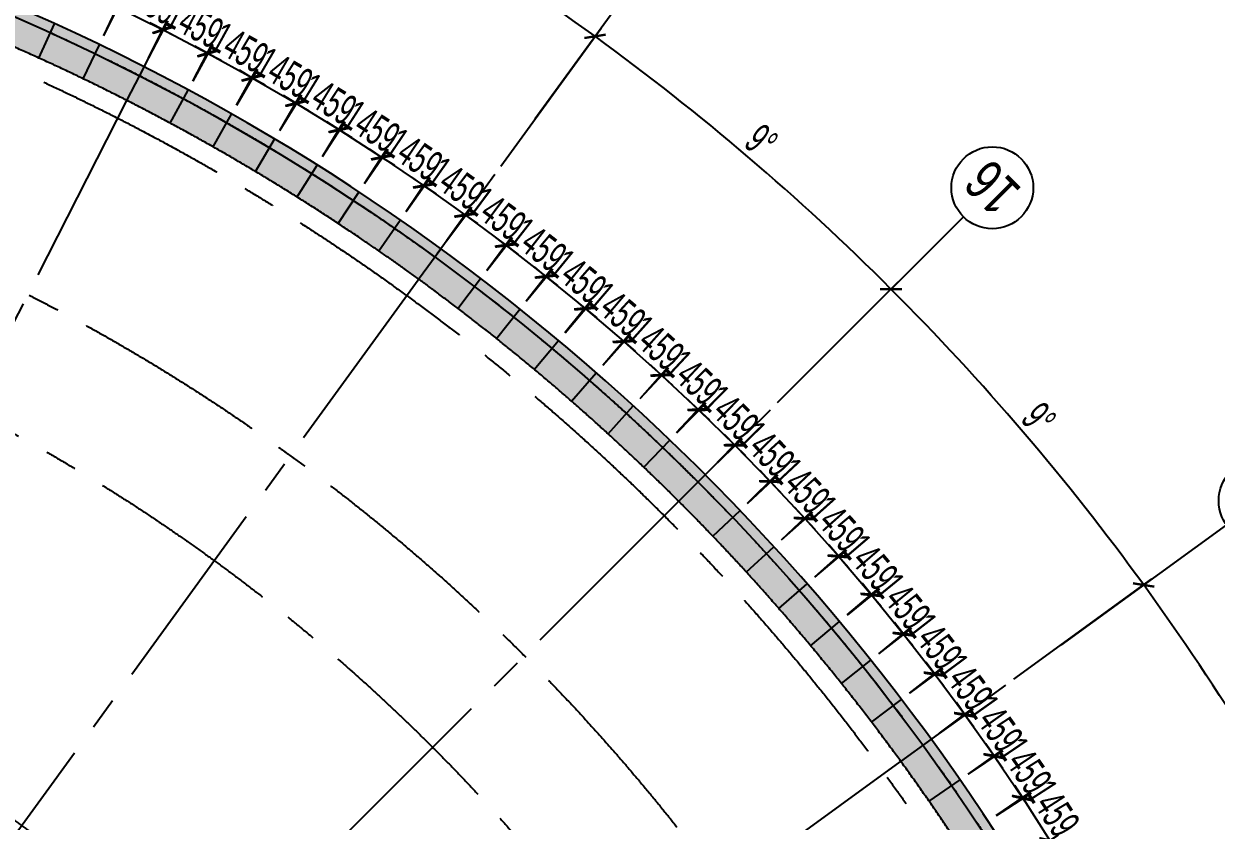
# Model space of a CAD drawing. Extents: x 104132 to 3338343, y -1228862 to 1409848.
# Drawn here: x 1528974 to 1563927, y 132536 to 155909 of the extents above; entities that cross this region are included whole.
import ezdxf
from ezdxf.enums import TextEntityAlignment as Align

# ---------------------------------------------------------------- set-up
doc = ezdxf.new("R2010")
doc.units = 0
for name, pattern in [('CENTER', [50.8, 31.75, -6.35, 6.35, -6.35]), ('CENTER2', [28.575, 19.05, -3.175, 3.175, -3.175]), ('HIDDEN', [9.525, 6.35, -3.175])]:
    doc.linetypes.add(name, pattern=pattern)
doc.layers.get('0').update_dxf_attribs({"color": 8})
doc.layers.get('Defpoints').update_dxf_attribs({"color": 8})
for name, color, linetype in [('#幕墙线-平面', 8, 'Continuous'), ('#标注', 8, 'Continuous'), ('#虚线', 8, 'HIDDEN'), ('#轴线', 8, 'CENTER2'), ('A-FLOR-UNDR', 8, 'Continuous'), ('DOTE', 8, 'CENTER'), ('IEL-FINE', 8, 'Continuous')]:
    doc.layers.add(name, color=color, linetype=linetype)
doc.styles.add('JHZX', font='jrs.shx', dxfattribs={"width": 0.6, "bigfont": 'jhz.shx'})
doc.dimstyles.new('JZBZ-300', dxfattribs={"dimscale": 300, "dimtxt": 3, "dimasz": 1.5, "dimexe": 1, "dimexo": 1, "dimgap": 0.5, "dimtad": 1, "dimdec": 0, "dimdsep": 46, "dimtxsty": 'JHZX', "dimblk1": 'ARCHTICK', "dimblk2": 'ARCHTICK', "dimsah": 1, "dimcen": 0, "dimclrd": 1, "dimclre": 1, "dimclrt": 2, "dimadec": 3, "dimazin": 2, "dimtfac": 1, "dimtdec": 0, "dimtix": 1, "dimtmove": 0, "dimatfit": 3, "dimfxl": 1, "dimtolj": 1, "dimlwd": -1, "dimlwe": -1, "dimarcsym": 1})

# ---------------------------------------------------------------- blocks, each defined once
blk = doc.blocks.new('_ARCHTICK')
at = {"color": 0, "linetype": 'ByBlock', "const_width": 0.15}
blk.add_lwpolyline([(-0.5, -0.5), (0.5, 0.5)], dxfattribs=at)
blk = doc.blocks.new('*D18')
at = {"layer": '#标注', "color": 1, "ltscale": 300, "transparency": 16777216}
for p, q in [((626481, -107376), (630526, -104438)), ((632056, -116475), (636511, -114205))]:
    blk.add_line(p, q, dxfattribs=at)
blk.add_arc((571468, -147346), 72700, 27, 36, dxfattribs=at)
at = {"layer": 'Defpoints', "color": 0, "ltscale": 300, "transparency": 16777216}
for p in [(626238, -107553), (634428, -110996), (631789, -116611), (571468, -147346)]:
    blk.add_point(p, dxfattribs=at)
at = {"layer": '#标注', "color": 1, "ltscale": 300, "transparency": 16777216, "xscale": 450, "yscale": 450, "zscale": 450}
for p, rotation in [((630283, -104614), 126.000000000001), ((636244, -114341), 297.0000000000011)]:
    blk.add_blockref('_ARCHTICK', p, dxfattribs=dict(at, rotation=rotation))
at = {"layer": '#标注', "color": 2, "ltscale": 300, "transparency": 16777216, "insert": (633966, -109047), "char_height": 900, "attachment_point": 5, "rotation": 301.5, "style": 'JHZX'}
blk.add_mtext('\\A1;9°', dxfattribs=at)
blk = doc.blocks.new('*D19')
at = {"layer": '#标注', "color": 1, "ltscale": 300, "transparency": 16777216}
for p, q in [((619551, -99263), (623087, -95727)), ((626481, -107376), (630526, -104438))]:
    blk.add_line(p, q, dxfattribs=at)
blk.add_arc((571468, -147346), 72700, 36, 45, dxfattribs=at)
at = {"layer": 'Defpoints', "color": 0, "ltscale": 300, "transparency": 16777216}
for p in [(619339, -99475), (627966, -101594), (626238, -107553), (571468, -147346)]:
    blk.add_point(p, dxfattribs=at)
at = {"layer": '#标注', "color": 1, "ltscale": 300, "transparency": 16777216, "xscale": 450, "yscale": 450, "zscale": 450}
for p, rotation in [((622875, -95939), 135.0000000000003), ((630283, -104614), 306.0000000000009)]:
    blk.add_blockref('_ARCHTICK', p, dxfattribs=dict(at, rotation=rotation))
at = {"layer": '#标注', "color": 2, "ltscale": 300, "transparency": 16777216, "insert": (627206, -99741), "char_height": 900, "attachment_point": 5, "rotation": 310.5, "style": 'JHZX'}
blk.add_mtext('\\A1;9°', dxfattribs=at)
blk = doc.blocks.new('*D20')
at = {"layer": '#标注', "color": 1, "ltscale": 300, "transparency": 16777216}
for p, q in [((611437, -92333), (614376, -88288)), ((619551, -99263), (623087, -95727))]:
    blk.add_line(p, q, dxfattribs=at)
blk.add_arc((571468, -147346), 72700, 45, 54, dxfattribs=at)
at = {"layer": 'Defpoints', "color": 0, "ltscale": 300, "transparency": 16777216}
for p in [(611261, -92575), (620114, -93319), (619339, -99475), (571468, -147346)]:
    blk.add_point(p, dxfattribs=at)
at = {"layer": '#标注', "color": 1, "ltscale": 300, "transparency": 16777216, "xscale": 450, "yscale": 450, "zscale": 450}
for p, rotation in [((614200, -88530), 144.0000000000002), ((622875, -95939), 315.0000000000001)]:
    blk.add_blockref('_ARCHTICK', p, dxfattribs=dict(at, rotation=rotation))
at = {"layer": '#标注', "color": 2, "ltscale": 300, "transparency": 16777216, "insert": (619072, -91608), "char_height": 900, "attachment_point": 5, "rotation": 319.5, "style": 'JHZX'}
blk.add_mtext('\\A1;9°', dxfattribs=at)
blk = doc.blocks.new('*D21')
at = {"layer": '#标注', "color": 1, "ltscale": 300, "transparency": 16777216}
for p, q in [((602339, -86757), (604609, -82302)), ((611437, -92333), (614376, -88288))]:
    blk.add_line(p, q, dxfattribs=at)
blk.add_arc((571468, -147346), 72700, 54, 63, dxfattribs=at)
at = {"layer": 'Defpoints', "color": 0, "ltscale": 300, "transparency": 16777216}
for p in [(611063, -86375), (602203, -87025), (611261, -92575), (571468, -147346)]:
    blk.add_point(p, dxfattribs=at)
at = {"layer": '#标注', "color": 1, "ltscale": 300, "transparency": 16777216, "xscale": 450, "yscale": 450, "zscale": 450}
for p, rotation in [((604473, -82570), 153.000000000001), ((614200, -88530), 324.0000000000002)]:
    blk.add_blockref('_ARCHTICK', p, dxfattribs=dict(at, rotation=rotation))
at = {"layer": '#标注', "color": 2, "ltscale": 300, "transparency": 16777216, "insert": (609767, -84847), "char_height": 900, "attachment_point": 5, "rotation": 328.5, "style": 'JHZX'}
blk.add_mtext('\\A1;9°', dxfattribs=at)
blk = doc.blocks.new('*U1046')
blk.add_line((0, -20), (0, 0))
blk.add_circle((0, -24), 4)
at = {"style": 'JHZX', "width": 0.75}
blk.add_attdef('AXES', text='', height=4, dxfattribs=at).set_placement((0, -24), align=Align.MIDDLE_CENTER)
blk = doc.blocks.new('JHEG')
at = {"layer": 'IEL-FINE', "ltscale": 300}
h = blk.add_hatch(dxfattribs=at)
h.set_pattern_fill('DOTS', color=256, scale=500)
h.set_pattern_definition([(0, (580162.5, -365125.2), (396.875, 793.75), [0, -793.75])])
edge = h.paths.add_edge_path()
edge.add_arc((645162, -300125), 63900, 342.64631, 381)
edge.add_arc((645162, -300125), 63900, 21, 50.7561)
edge.add_arc((645162, -300125), 63900, 50.7561, 79.71429)
edge.add_arc((645162, -300125), 63900, 79.71429, 120.59457)
edge.add_arc((645162, -300125), 63900, 120.59457, 128.0927)
edge.add_arc((645162, -300125), 63900, 128.0927, 128.52059)
edge.add_arc((607732, -253104), 3800, 128.5206, 304.9823)
edge.add_arc((632729, -288827), 39800, 74.6112, 124.9823, ccw=False)
edge.add_arc((637241, -272436), 22800, -28.017, 74.6112, ccw=False)
edge.add_arc((672553, -291225), 17200, 151.983, 245.4315)
edge.add_arc((654882, -329878), 25300, 22.1323, 65.4315, ccw=False)
edge.add_arc((692028, -314770), 14800, 202.1323, 342.6463)
edge = h.paths.add_edge_path()
edge.add_line((585393, -325672), (634762, -304571))
edge.add_line((634762, -304571), (696381, -340146))
edge.add_arc((645162, -300125), 65000, 321.99666, 563.14286)
edge = h.paths.add_edge_path()
edge.add_line((593853, -322056), (634762, -304571))
edge.add_line((634762, -304571), (688322, -335493))
edge.add_arc((645162, -300125), 55800, 320.6662, 328.1625)
edge.add_arc((692028, -314770), 14800, 202.1323, 272.0898, ccw=False)
edge.add_arc((654882, -329878), 25300, 22.1323, 65.4315)
edge.add_arc((672553, -291225), 17200, 151.983, 245.4315, ccw=False)
edge.add_arc((637241, -272436), 22800, 331.983, 434.6112)
edge.add_arc((632729, -288827), 39800, 74.6112, 116.6062)
edge.add_arc((645162, -300125), 55800, 122.8373, 203.1429)
at = {"layer": '#幕墙线-平面', "ltscale": 300}
for points in [[(671589, -241946), (672044, -240944)], [(672888, -242553), (673365, -241562)], [(674172, -243190), (674672, -242210)], [(675443, -243855), (675964, -242886)], [(676698, -244549), (677241, -243592)], [(677937, -245270), (678501, -244326)], [(679159, -246019), (679745, -245088)], [(680365, -246796), (680971, -245878)], [(681553, -247599), (682179, -246695)], [(682722, -248429), (683369, -247539)], [(683872, -249285), (684539, -248410)], [(685003, -250166), (685689, -249306)], [(686114, -251073), (686819, -250228)], [(687205, -252004), (687929, -251176)], [(688274, -252959), (689016, -252147)], [(689321, -253939), (690082, -253144)], [(690347, -254941), (691124, -254163)], [(691349, -255966), (692144, -255206)], [(692328, -257014), (693140, -256272)], [(693284, -258083), (694112, -257359)], [(694215, -259173), (695059, -258468)], [(695122, -260284), (695982, -259598)], [(696003, -261415), (696878, -260749)], [(696859, -262566), (697749, -261919)], [(697688, -263735), (698593, -263109)]]:
    blk.add_lwpolyline(points, dxfattribs=at)
at = {"layer": '#虚线', "ltscale": 3000}
blk.add_lwpolyline([(640864, -236370, -0.01122), (643729, -236241, -0.016832), (648029, -236290, -0.016832), (652317, -236627, -0.016832), (656572, -237252, -0.104346), (681000, -247221, -0.010582), (683206, -248784, -0.011804), (685587, -250637, -0.025121), (690347, -254941, -0.012545), (692556, -257264, -0.013636), (694822, -259912, -0.013091), (696859, -262566, -0.013091), (698754, -265323, -0.013091), (700502, -268175, -0.013091), (702098, -271115, -0.013091), (703538, -274135, -0.013091), (704818, -277225, -0.013091), (705935, -280379, -0.013091), (706885, -283587, -0.012872)], format="xyb", dxfattribs=at)
at = {"layer": 'A-FLOR-UNDR', "ltscale": 5}
blk.add_arc((645162, -300125), 65000, 322.26362, 203.56739, dxfattribs=at)
blk = doc.blocks.new('*D311')
at = {"layer": '#标注', "color": 1, "ltscale": 300, "transparency": 16777216}
for p, q in [((672563, -239834), (672155, -239644)), ((672171, -240672), (672690, -239563)), ((672563, -239834), (673884, -240452)), ((673492, -241290), (674011, -240181)), ((673884, -240452), (674292, -240643))]:
    blk.add_line(p, q, dxfattribs=at)
at = {"layer": 'Defpoints', "color": 0, "ltscale": 300, "transparency": 16777216}
for p in [(673884, -240452), (672044, -240944), (673365, -241562)]:
    blk.add_point(p, dxfattribs=at)
at = {"layer": '#标注', "color": 1, "ltscale": 300, "transparency": 16777216, "xscale": 450, "yscale": 450, "zscale": 450}
for p, rotation in [((672563, -239834), 334.9285714285863), ((673884, -240452), 154.9285714285863)]:
    blk.add_blockref('_ARCHTICK', p, dxfattribs=dict(at, rotation=rotation))
at = {"layer": '#标注', "color": 2, "ltscale": 300, "transparency": 16777216, "insert": (673478, -239600), "char_height": 900, "attachment_point": 5, "rotation": 334.9286, "style": 'JHZX'}
blk.add_mtext('\\A1;1459', dxfattribs=at)
blk = doc.blocks.new('*D312')
at = {"layer": '#标注', "color": 1, "ltscale": 300, "transparency": 16777216}
for p, q in [((673498, -241293), (674042, -240195)), ((673909, -240464), (673506, -240265)), ((673909, -240464), (675216, -241112)), ((674805, -241941), (675349, -240843)), ((675216, -241112), (675619, -241312))]:
    blk.add_line(p, q, dxfattribs=at)
at = {"layer": 'Defpoints', "color": 0, "ltscale": 300, "transparency": 16777216}
for p in [(675216, -241112), (673365, -241562), (674672, -242210)]:
    blk.add_point(p, dxfattribs=at)
at = {"layer": '#标注', "color": 1, "ltscale": 300, "transparency": 16777216, "xscale": 450, "yscale": 450, "zscale": 450}
for p, rotation in [((673909, -240464), 333.6428571428714), ((675216, -241112), 153.6428571428715)]:
    blk.add_blockref('_ARCHTICK', p, dxfattribs=dict(at, rotation=rotation))
at = {"layer": '#标注', "color": 2, "ltscale": 300, "transparency": 16777216, "insert": (674829, -240250), "char_height": 900, "attachment_point": 5, "rotation": 333.6429, "style": 'JHZX'}
blk.add_mtext('\\A1;1459', dxfattribs=at)
blk = doc.blocks.new('*D313')
at = {"layer": '#标注', "color": 1, "ltscale": 300, "transparency": 16777216}
for p, q in [((674811, -241944), (675380, -240859)), ((675240, -241124), (674842, -240916)), ((675240, -241124), (676532, -241801)), ((676103, -242621), (676672, -241535)), ((676532, -241801), (676931, -242010))]:
    blk.add_line(p, q, dxfattribs=at)
at = {"layer": 'Defpoints', "color": 0, "ltscale": 300, "transparency": 16777216}
for p in [(676532, -241801), (674672, -242210), (675964, -242886)]:
    blk.add_point(p, dxfattribs=at)
at = {"layer": '#标注', "color": 1, "ltscale": 300, "transparency": 16777216, "xscale": 450, "yscale": 450, "zscale": 450}
for p, rotation in [((675240, -241124), 332.35714285716), ((676532, -241801), 152.35714285716)]:
    blk.add_blockref('_ARCHTICK', p, dxfattribs=dict(at, rotation=rotation))
at = {"layer": '#标注', "color": 2, "ltscale": 300, "transparency": 16777216, "insert": (676165, -240931), "char_height": 900, "attachment_point": 5, "rotation": 332.3571, "style": 'JHZX'}
blk.add_mtext('\\A1;1459', dxfattribs=at)
blk = doc.blocks.new('*D314')
at = {"layer": '#标注', "color": 1, "ltscale": 300, "transparency": 16777216}
for p, q in [((676109, -242624), (676702, -241551)), ((676557, -241814), (676163, -241596)), ((676557, -241814), (677833, -242520)), ((677386, -243329), (677978, -242257)), ((677833, -242520), (678227, -242737))]:
    blk.add_line(p, q, dxfattribs=at)
at = {"layer": 'Defpoints', "color": 0, "ltscale": 300, "transparency": 16777216}
for p in [(677833, -242520), (675964, -242886), (677241, -243592)]:
    blk.add_point(p, dxfattribs=at)
at = {"layer": '#标注', "color": 1, "ltscale": 300, "transparency": 16777216, "xscale": 450, "yscale": 450, "zscale": 450}
for p, rotation in [((676557, -241814), 331.0714285714417), ((677833, -242520), 151.0714285714417)]:
    blk.add_blockref('_ARCHTICK', p, dxfattribs=dict(at, rotation=rotation))
at = {"layer": '#标注', "color": 2, "ltscale": 300, "transparency": 16777216, "insert": (677485, -241642), "char_height": 900, "attachment_point": 5, "rotation": 331.0714, "style": 'JHZX'}
blk.add_mtext('\\A1;1459', dxfattribs=at)
blk = doc.blocks.new('*D315')
at = {"layer": '#标注', "color": 1, "ltscale": 300, "transparency": 16777216}
for p, q in [((677391, -243333), (678008, -242274)), ((677857, -242533), (677468, -242307)), ((677857, -242533), (679118, -243267)), ((678652, -244067), (679269, -243008)), ((679118, -243267), (679506, -243494))]:
    blk.add_line(p, q, dxfattribs=at)
at = {"layer": 'Defpoints', "color": 0, "ltscale": 300, "transparency": 16777216}
for p in [(679118, -243267), (677241, -243592), (678501, -244326)]:
    blk.add_point(p, dxfattribs=at)
at = {"layer": '#标注', "color": 1, "ltscale": 300, "transparency": 16777216, "xscale": 450, "yscale": 450, "zscale": 450}
for p, rotation in [((677857, -242533), 329.7857142857308), ((679118, -243267), 149.7857142857308)]:
    blk.add_blockref('_ARCHTICK', p, dxfattribs=dict(at, rotation=rotation))
at = {"layer": '#标注', "color": 2, "ltscale": 300, "transparency": 16777216, "insert": (678789, -242382), "char_height": 900, "attachment_point": 5, "rotation": 329.7857, "style": 'JHZX'}
blk.add_mtext('\\A1;1459', dxfattribs=at)
blk = doc.blocks.new('*D316')
at = {"layer": '#标注', "color": 1, "ltscale": 300, "transparency": 16777216}
for p, q in [((678658, -244070), (679298, -243025)), ((679141, -243281), (678757, -243046)), ((679141, -243281), (680385, -244043)), ((679901, -244832), (680542, -243788)), ((680385, -244043), (680768, -244278))]:
    blk.add_line(p, q, dxfattribs=at)
at = {"layer": 'Defpoints', "color": 0, "ltscale": 300, "transparency": 16777216}
for p in [(680385, -244043), (678501, -244326), (679745, -245088)]:
    blk.add_point(p, dxfattribs=at)
at = {"layer": '#标注', "color": 1, "ltscale": 300, "transparency": 16777216, "xscale": 450, "yscale": 450, "zscale": 450}
for p, rotation in [((679141, -243281), 328.5000000000175), ((680385, -244043), 148.5000000000175)]:
    blk.add_blockref('_ARCHTICK', p, dxfattribs=dict(at, rotation=rotation))
at = {"layer": '#标注', "color": 2, "ltscale": 300, "transparency": 16777216, "insert": (680076, -243151), "char_height": 900, "attachment_point": 5, "rotation": 328.5, "style": 'JHZX'}
blk.add_mtext('\\A1;1459', dxfattribs=at)
blk = doc.blocks.new('*D317')
at = {"layer": '#标注', "color": 1, "ltscale": 300, "transparency": 16777216}
for p, q in [((679907, -244836), (680571, -243806)), ((680408, -244058), (680030, -243814)), ((680408, -244058), (681634, -244848)), ((681133, -245626), (681797, -244596)), ((681634, -244848), (682013, -245091))]:
    blk.add_line(p, q, dxfattribs=at)
at = {"layer": 'Defpoints', "color": 0, "ltscale": 300, "transparency": 16777216}
for p in [(681634, -244848), (679745, -245088), (680971, -245878)]:
    blk.add_point(p, dxfattribs=at)
at = {"layer": '#标注', "color": 1, "ltscale": 300, "transparency": 16777216, "xscale": 450, "yscale": 450, "zscale": 450}
for p, rotation in [((680408, -244058), 327.2142857143027), ((681634, -244848), 147.2142857143027)]:
    blk.add_blockref('_ARCHTICK', p, dxfattribs=dict(at, rotation=rotation))
at = {"layer": '#标注', "color": 2, "ltscale": 300, "transparency": 16777216, "insert": (681346, -243948), "char_height": 900, "attachment_point": 5, "rotation": 327.2143, "style": 'JHZX'}
blk.add_mtext('\\A1;1459', dxfattribs=at)
blk = doc.blocks.new('*D318')
at = {"layer": '#标注', "color": 1, "ltscale": 300, "transparency": 16777216}
for p, q in [((681139, -245629), (681825, -244614)), ((681657, -244863), (681284, -244611)), ((681657, -244863), (682865, -245680)), ((682347, -246447), (683033, -245432)), ((682865, -245680), (683238, -245932))]:
    blk.add_line(p, q, dxfattribs=at)
at = {"layer": 'Defpoints', "color": 0, "ltscale": 300, "transparency": 16777216}
for p in [(682865, -245680), (680971, -245878), (682179, -246695)]:
    blk.add_point(p, dxfattribs=at)
at = {"layer": '#标注', "color": 1, "ltscale": 300, "transparency": 16777216, "xscale": 450, "yscale": 450, "zscale": 450}
for p, rotation in [((681657, -244863), 325.9285714285909), ((682865, -245680), 145.9285714285909)]:
    blk.add_blockref('_ARCHTICK', p, dxfattribs=dict(at, rotation=rotation))
at = {"layer": '#标注', "color": 2, "ltscale": 300, "transparency": 16777216, "insert": (682597, -244775), "char_height": 900, "attachment_point": 5, "rotation": 325.9286, "style": 'JHZX'}
blk.add_mtext('\\A1;1459', dxfattribs=at)
blk = doc.blocks.new('*D319')
at = {"layer": '#标注', "color": 1, "ltscale": 300, "transparency": 16777216}
for p, q in [((682353, -246450), (683062, -245451)), ((682888, -245696), (682521, -245435)), ((682888, -245696), (684078, -246540)), ((683542, -247294), (684251, -246295)), ((684078, -246540), (684445, -246800))]:
    blk.add_line(p, q, dxfattribs=at)
at = {"layer": 'Defpoints', "color": 0, "ltscale": 300, "transparency": 16777216}
for p in [(682179, -246695), (684078, -246540), (683369, -247539)]:
    blk.add_point(p, dxfattribs=at)
at = {"layer": '#标注', "color": 1, "ltscale": 300, "transparency": 16777216, "xscale": 450, "yscale": 450, "zscale": 450}
for p, rotation in [((682888, -245696), 324.6428571428779), ((684078, -246540), 144.6428571428778)]:
    blk.add_blockref('_ARCHTICK', p, dxfattribs=dict(at, rotation=rotation))
at = {"layer": '#标注', "color": 2, "ltscale": 300, "transparency": 16777216, "insert": (683830, -245628), "char_height": 900, "attachment_point": 5, "rotation": 324.6429, "style": 'JHZX'}
blk.add_mtext('\\A1;1459', dxfattribs=at)
blk = doc.blocks.new('*D320')
at = {"layer": '#标注', "color": 1, "ltscale": 300, "transparency": 16777216}
for p, q in [((683548, -247298), (684279, -246315)), ((684100, -246556), (683739, -246287)), ((684100, -246556), (685270, -247426)), ((684718, -248169), (685449, -247186)), ((685270, -247426), (685631, -247695))]:
    blk.add_line(p, q, dxfattribs=at)
at = {"layer": 'Defpoints', "color": 0, "ltscale": 300, "transparency": 16777216}
for p in [(685270, -247426), (683369, -247539), (684539, -248410)]:
    blk.add_point(p, dxfattribs=at)
at = {"layer": '#标注', "color": 1, "ltscale": 300, "transparency": 16777216, "xscale": 450, "yscale": 450, "zscale": 450}
for p, rotation in [((684100, -246556), 323.3571428571614), ((685270, -247426), 143.3571428571614)]:
    blk.add_blockref('_ARCHTICK', p, dxfattribs=dict(at, rotation=rotation))
at = {"layer": '#标注', "color": 2, "ltscale": 300, "transparency": 16777216, "insert": (685043, -246510), "char_height": 900, "attachment_point": 5, "rotation": 323.3571, "style": 'JHZX'}
blk.add_mtext('\\A1;1459', dxfattribs=at)
blk = doc.blocks.new('*D321')
at = {"layer": '#标注', "color": 1, "ltscale": 300, "transparency": 16777216}
for p, q in [((684723, -248173), (685476, -247206)), ((685292, -247443), (684937, -247166)), ((685292, -247443), (686442, -248340)), ((685874, -249069), (686627, -248103)), ((686442, -248340), (686797, -248616))]:
    blk.add_line(p, q, dxfattribs=at)
at = {"layer": 'Defpoints', "color": 0, "ltscale": 300, "transparency": 16777216}
for p in [(684539, -248410), (686442, -248340), (685689, -249306)]:
    blk.add_point(p, dxfattribs=at)
at = {"layer": '#标注', "color": 1, "ltscale": 300, "transparency": 16777216, "xscale": 450, "yscale": 450, "zscale": 450}
for p, rotation in [((685292, -247443), 322.0714285714509), ((686442, -248340), 142.0714285714509)]:
    blk.add_blockref('_ARCHTICK', p, dxfattribs=dict(at, rotation=rotation))
at = {"layer": '#标注', "color": 2, "ltscale": 300, "transparency": 16777216, "insert": (686236, -247418), "char_height": 900, "attachment_point": 5, "rotation": 322.0714, "style": 'JHZX'}
blk.add_mtext('\\A1;1459', dxfattribs=at)
blk = doc.blocks.new('*D322')
at = {"layer": '#标注', "color": 1, "ltscale": 300, "transparency": 16777216}
for p, q in [((685879, -249074), (686654, -248124)), ((686464, -248357), (686115, -248072)), ((686464, -248357), (687594, -249279)), ((687009, -249996), (687784, -249046)), ((687594, -249279), (687943, -249563))]:
    blk.add_line(p, q, dxfattribs=at)
at = {"layer": 'Defpoints', "color": 0, "ltscale": 300, "transparency": 16777216}
for p in [(685689, -249306), (687594, -249279), (686819, -250228)]:
    blk.add_point(p, dxfattribs=at)
at = {"layer": '#标注', "color": 1, "ltscale": 300, "transparency": 16777216, "xscale": 450, "yscale": 450, "zscale": 450}
for p, rotation in [((686464, -248357), 320.7857142857355), ((687594, -249279), 140.7857142857355)]:
    blk.add_blockref('_ARCHTICK', p, dxfattribs=dict(at, rotation=rotation))
at = {"layer": '#标注', "color": 2, "ltscale": 300, "transparency": 16777216, "insert": (687408, -248353), "char_height": 900, "attachment_point": 5, "rotation": 320.7857, "style": 'JHZX'}
blk.add_mtext('\\A1;1459', dxfattribs=at)
blk = doc.blocks.new('*D323')
at = {"layer": '#标注', "color": 1, "ltscale": 300, "transparency": 16777216}
for p, q in [((687014, -250000), (687810, -249068)), ((687615, -249297), (687273, -249004)), ((687615, -249297), (688724, -250244)), ((688123, -250947), (688919, -250016)), ((688724, -250244), (689066, -250536))]:
    blk.add_line(p, q, dxfattribs=at)
at = {"layer": 'Defpoints', "color": 0, "ltscale": 300, "transparency": 16777216}
for p in [(686819, -250228), (688724, -250244), (687929, -251176)]:
    blk.add_point(p, dxfattribs=at)
at = {"layer": '#标注', "color": 1, "ltscale": 300, "transparency": 16777216, "xscale": 450, "yscale": 450, "zscale": 450}
for p, rotation in [((687615, -249297), 319.5000000000231), ((688724, -250244), 139.5000000000231)]:
    blk.add_blockref('_ARCHTICK', p, dxfattribs=dict(at, rotation=rotation))
at = {"layer": '#标注', "color": 2, "ltscale": 300, "transparency": 16777216, "insert": (688559, -249314), "char_height": 900, "attachment_point": 5, "rotation": 319.5, "style": 'JHZX'}
blk.add_mtext('\\A1;1459', dxfattribs=at)
blk = doc.blocks.new('*D324')
at = {"layer": '#标注', "color": 1, "ltscale": 300, "transparency": 16777216}
for p, q in [((688128, -250952), (688945, -250038)), ((688745, -250262), (688409, -249962)), ((688745, -250262), (689833, -251234)), ((689216, -251924), (690032, -251010)), ((689833, -251234), (690168, -251534))]:
    blk.add_line(p, q, dxfattribs=at)
at = {"layer": 'Defpoints', "color": 0, "ltscale": 300, "transparency": 16777216}
for p in [(687929, -251176), (689833, -251234), (689016, -252147)]:
    blk.add_point(p, dxfattribs=at)
at = {"layer": '#标注', "color": 1, "ltscale": 300, "transparency": 16777216, "xscale": 450, "yscale": 450, "zscale": 450}
for p, rotation in [((688745, -250262), 318.2142857143062), ((689833, -251234), 138.2142857143062)]:
    blk.add_blockref('_ARCHTICK', p, dxfattribs=dict(at, rotation=rotation))
at = {"layer": '#标注', "color": 2, "ltscale": 300, "transparency": 16777216, "insert": (689689, -250300), "char_height": 900, "attachment_point": 5, "rotation": 318.2143, "style": 'JHZX'}
blk.add_mtext('\\A1;1459', dxfattribs=at)
blk = doc.blocks.new('*D325')
at = {"layer": '#标注', "color": 1, "ltscale": 300, "transparency": 16777216}
for p, q in [((689853, -251252), (689524, -250945)), ((689221, -251928), (690058, -251033)), ((689853, -251252), (690918, -252248)), ((690286, -252924), (691123, -252029)), ((690918, -252248), (691247, -252556))]:
    blk.add_line(p, q, dxfattribs=at)
at = {"layer": 'Defpoints', "color": 0, "ltscale": 300, "transparency": 16777216}
for p in [(689016, -252147), (690918, -252248), (690082, -253144)]:
    blk.add_point(p, dxfattribs=at)
at = {"layer": '#标注', "color": 1, "ltscale": 300, "transparency": 16777216, "xscale": 450, "yscale": 450, "zscale": 450}
for p, rotation in [((689853, -251252), 316.9285714285899), ((690918, -252248), 136.9285714285899)]:
    blk.add_blockref('_ARCHTICK', p, dxfattribs=dict(at, rotation=rotation))
at = {"layer": '#标注', "color": 2, "ltscale": 300, "transparency": 16777216, "insert": (690795, -251312), "char_height": 900, "attachment_point": 5, "rotation": 316.9286, "style": 'JHZX'}
blk.add_mtext('\\A1;1459', dxfattribs=at)
blk = doc.blocks.new('*D326')
at = {"layer": '#标注', "color": 1, "ltscale": 300, "transparency": 16777216}
for p, q in [((690938, -252267), (690616, -251953)), ((690291, -252929), (691148, -252053)), ((690938, -252267), (691981, -253287)), ((691334, -253949), (692191, -253073)), ((691981, -253287), (692303, -253602))]:
    blk.add_line(p, q, dxfattribs=at)
at = {"layer": 'Defpoints', "color": 0, "ltscale": 300, "transparency": 16777216}
for p in [(690082, -253144), (691981, -253287), (691124, -254163)]:
    blk.add_point(p, dxfattribs=at)
at = {"layer": '#标注', "color": 1, "ltscale": 300, "transparency": 16777216, "xscale": 450, "yscale": 450, "zscale": 450}
for p, rotation in [((690938, -252267), 315.6428571428796), ((691981, -253287), 135.6428571428795)]:
    blk.add_blockref('_ARCHTICK', p, dxfattribs=dict(at, rotation=rotation))
at = {"layer": '#标注', "color": 2, "ltscale": 300, "transparency": 16777216, "insert": (691879, -252348), "char_height": 900, "attachment_point": 5, "rotation": 315.6429, "style": 'JHZX'}
blk.add_mtext('\\A1;1459', dxfattribs=at)
blk = doc.blocks.new('*D327')
at = {"layer": '#标注', "color": 1, "ltscale": 300, "transparency": 16777216}
for p, q in [((692000, -253307), (691686, -252985)), ((691339, -253953), (692215, -253097)), ((692000, -253307), (693020, -254349)), ((692359, -254996), (693235, -254140)), ((693020, -254349), (693335, -254671))]:
    blk.add_line(p, q, dxfattribs=at)
at = {"layer": 'Defpoints', "color": 0, "ltscale": 300, "transparency": 16777216}
for p in [(691124, -254163), (693020, -254349), (692144, -255206)]:
    blk.add_point(p, dxfattribs=at)
at = {"layer": '#标注', "color": 1, "ltscale": 300, "transparency": 16777216, "xscale": 450, "yscale": 450, "zscale": 450}
for p, rotation in [((692000, -253307), 314.3571428571682), ((693020, -254349), 134.3571428571682)]:
    blk.add_blockref('_ARCHTICK', p, dxfattribs=dict(at, rotation=rotation))
at = {"layer": '#标注', "color": 2, "ltscale": 300, "transparency": 16777216, "insert": (692939, -253409), "char_height": 900, "attachment_point": 5, "rotation": 314.3571, "style": 'JHZX'}
blk.add_mtext('\\A1;1459', dxfattribs=at)
blk = doc.blocks.new('*D328')
at = {"layer": '#标注', "color": 1, "ltscale": 300, "transparency": 16777216}
for p, q in [((693039, -254369), (692732, -254041)), ((692363, -255001), (693258, -254164)), ((693039, -254369), (694035, -255435)), ((693359, -256067), (694254, -255230)), ((694035, -255435), (694343, -255764))]:
    blk.add_line(p, q, dxfattribs=at)
at = {"layer": 'Defpoints', "color": 0, "ltscale": 300, "transparency": 16777216}
for p in [(692144, -255206), (694035, -255435), (693140, -256272)]:
    blk.add_point(p, dxfattribs=at)
at = {"layer": '#标注', "color": 1, "ltscale": 300, "transparency": 16777216, "xscale": 450, "yscale": 450, "zscale": 450}
for p, rotation in [((693039, -254369), 313.0714285714556), ((694035, -255435), 133.0714285714556)]:
    blk.add_blockref('_ARCHTICK', p, dxfattribs=dict(at, rotation=rotation))
at = {"layer": '#标注', "color": 2, "ltscale": 300, "transparency": 16777216, "insert": (693976, -254492), "char_height": 900, "attachment_point": 5, "rotation": 313.0714, "style": 'JHZX'}
blk.add_mtext('\\A1;1459', dxfattribs=at)
blk = doc.blocks.new('*D329')
at = {"layer": '#标注', "color": 1, "ltscale": 300, "transparency": 16777216}
for p, q in [((694054, -255455), (693754, -255120)), ((693364, -256072), (694278, -255255)), ((694054, -255455), (695026, -256543)), ((694336, -257159), (695249, -256343)), ((695026, -256543), (695326, -256878))]:
    blk.add_line(p, q, dxfattribs=at)
at = {"layer": 'Defpoints', "color": 0, "ltscale": 300, "transparency": 16777216}
for p in [(693140, -256272), (695026, -256543), (694112, -257359)]:
    blk.add_point(p, dxfattribs=at)
at = {"layer": '#标注', "color": 1, "ltscale": 300, "transparency": 16777216, "xscale": 450, "yscale": 450, "zscale": 450}
for p, rotation in [((694054, -255455), 311.7857142857384), ((695026, -256543), 131.7857142857384)]:
    blk.add_blockref('_ARCHTICK', p, dxfattribs=dict(at, rotation=rotation))
at = {"layer": '#标注', "color": 2, "ltscale": 300, "transparency": 16777216, "insert": (694987, -255599), "char_height": 900, "attachment_point": 5, "rotation": 311.7857, "style": 'JHZX'}
blk.add_mtext('\\A1;1459', dxfattribs=at)
blk = doc.blocks.new('*D330')
at = {"layer": '#标注', "color": 1, "ltscale": 300, "transparency": 16777216}
for p, q in [((694340, -257164), (695272, -256369)), ((695044, -256563), (694752, -256221)), ((695044, -256563), (695991, -257672)), ((695288, -258273), (696219, -257478)), ((695991, -257672), (696283, -258015))]:
    blk.add_line(p, q, dxfattribs=at)
at = {"layer": 'Defpoints', "color": 0, "ltscale": 300, "transparency": 16777216}
for p in [(694112, -257359), (695991, -257672), (695059, -258468)]:
    blk.add_point(p, dxfattribs=at)
at = {"layer": '#标注', "color": 1, "ltscale": 300, "transparency": 16777216, "xscale": 450, "yscale": 450, "zscale": 450}
for p, rotation in [((695044, -256563), 310.5000000000254), ((695991, -257672), 130.5000000000254)]:
    blk.add_blockref('_ARCHTICK', p, dxfattribs=dict(at, rotation=rotation))
at = {"layer": '#标注', "color": 2, "ltscale": 300, "transparency": 16777216, "insert": (695974, -256728), "char_height": 900, "attachment_point": 5, "rotation": 310.5, "style": 'JHZX'}
blk.add_mtext('\\A1;1459', dxfattribs=at)
blk = doc.blocks.new('*D331')
at = {"layer": '#标注', "color": 1, "ltscale": 300, "transparency": 16777216}
for p, q in [((695292, -258279), (696241, -257504)), ((696009, -257694), (695724, -257345)), ((696009, -257694), (696931, -258824)), ((696214, -259409), (697163, -258634)), ((696931, -258824), (697215, -259172))]:
    blk.add_line(p, q, dxfattribs=at)
at = {"layer": 'Defpoints', "color": 0, "ltscale": 300, "transparency": 16777216}
for p in [(695059, -258468), (696931, -258824), (695982, -259598)]:
    blk.add_point(p, dxfattribs=at)
at = {"layer": '#标注', "color": 1, "ltscale": 300, "transparency": 16777216, "xscale": 450, "yscale": 450, "zscale": 450}
for p, rotation in [((696009, -257694), 309.2142857143143), ((696931, -258824), 129.2142857143143)]:
    blk.add_blockref('_ARCHTICK', p, dxfattribs=dict(at, rotation=rotation))
at = {"layer": '#标注', "color": 2, "ltscale": 300, "transparency": 16777216, "insert": (696935, -257879), "char_height": 900, "attachment_point": 5, "rotation": 309.2143, "style": 'JHZX'}
blk.add_mtext('\\A1;1459', dxfattribs=at)
blk = doc.blocks.new('*D332')
at = {"layer": '#标注', "color": 1, "ltscale": 300, "transparency": 16777216}
for p, q in [((696948, -258845), (696671, -258490)), ((696218, -259414), (697185, -258661)), ((696948, -258845), (697845, -259996)), ((697115, -260564), (698081, -259811)), ((697845, -259996), (698121, -260351))]:
    blk.add_line(p, q, dxfattribs=at)
at = {"layer": 'Defpoints', "color": 0, "ltscale": 300, "transparency": 16777216}
for p in [(695982, -259598), (697845, -259996), (696878, -260749)]:
    blk.add_point(p, dxfattribs=at)
at = {"layer": '#标注', "color": 1, "ltscale": 300, "transparency": 16777216, "xscale": 450, "yscale": 450, "zscale": 450}
for p, rotation in [((696948, -258845), 307.9285714286002), ((697845, -259996), 127.9285714286002)]:
    blk.add_blockref('_ARCHTICK', p, dxfattribs=dict(at, rotation=rotation))
at = {"layer": '#标注', "color": 2, "ltscale": 300, "transparency": 16777216, "insert": (697870, -259052), "char_height": 900, "attachment_point": 5, "rotation": 307.9286, "style": 'JHZX'}
blk.add_mtext('\\A1;1459', dxfattribs=at)
blk = doc.blocks.new('*D333')
at = {"layer": '#标注', "color": 1, "ltscale": 300, "transparency": 16777216}
for p, q in [((697861, -260018), (697593, -259656)), ((697119, -260570), (698102, -259838)), ((697861, -260018), (698732, -261188)), ((697989, -261740), (698972, -261009)), ((698732, -261188), (699000, -261549))]:
    blk.add_line(p, q, dxfattribs=at)
at = {"layer": 'Defpoints', "color": 0, "ltscale": 300, "transparency": 16777216}
for p in [(696878, -260749), (698732, -261188), (697749, -261919)]:
    blk.add_point(p, dxfattribs=at)
at = {"layer": '#标注', "color": 1, "ltscale": 300, "transparency": 16777216, "xscale": 450, "yscale": 450, "zscale": 450}
for p, rotation in [((697861, -260018), 306.6428571428836), ((698732, -261188), 126.6428571428836)]:
    blk.add_blockref('_ARCHTICK', p, dxfattribs=dict(at, rotation=rotation))
at = {"layer": '#标注', "color": 2, "ltscale": 300, "transparency": 16777216, "insert": (698778, -260245), "char_height": 900, "attachment_point": 5, "rotation": 306.6429, "style": 'JHZX'}
blk.add_mtext('\\A1;1459', dxfattribs=at)
blk = doc.blocks.new('*D334')
at = {"layer": '#标注', "color": 1, "ltscale": 300, "transparency": 16777216}
for p, q in [((697993, -261746), (698993, -261036)), ((698748, -261210), (698487, -260843)), ((698748, -261210), (699592, -262400)), ((698837, -262935), (699837, -262226)), ((699592, -262400), (699852, -262767))]:
    blk.add_line(p, q, dxfattribs=at)
at = {"layer": 'Defpoints', "color": 0, "ltscale": 300, "transparency": 16777216}
for p in [(697749, -261919), (699592, -262400), (698593, -263109)]:
    blk.add_point(p, dxfattribs=at)
at = {"layer": '#标注', "color": 1, "ltscale": 300, "transparency": 16777216, "xscale": 450, "yscale": 450, "zscale": 450}
for p, rotation in [((698748, -261210), 305.3571428571681), ((699592, -262400), 125.3571428571681)]:
    blk.add_blockref('_ARCHTICK', p, dxfattribs=dict(at, rotation=rotation))
at = {"layer": '#标注', "color": 2, "ltscale": 300, "transparency": 16777216, "insert": (699659, -261458), "char_height": 900, "attachment_point": 5, "rotation": 305.3571, "style": 'JHZX'}
blk.add_mtext('\\A1;1459', dxfattribs=at)
blk = doc.blocks.new('*D335')
at = {"layer": '#标注', "color": 1, "ltscale": 300, "transparency": 16777216}
for p, q in [((699608, -262422), (699355, -262049)), ((698841, -262941), (699856, -262254)), ((699608, -262422), (700425, -263630)), ((699658, -264149), (700673, -263462)), ((700425, -263630), (700677, -264003))]:
    blk.add_line(p, q, dxfattribs=at)
at = {"layer": 'Defpoints', "color": 0, "ltscale": 300, "transparency": 16777216}
for p in [(698593, -263109), (700425, -263630), (699410, -264317)]:
    blk.add_point(p, dxfattribs=at)
at = {"layer": '#标注', "color": 1, "ltscale": 300, "transparency": 16777216, "xscale": 450, "yscale": 450, "zscale": 450}
for p, rotation in [((699608, -262422), 304.0714285714575), ((700425, -263630), 124.0714285714575)]:
    blk.add_blockref('_ARCHTICK', p, dxfattribs=dict(at, rotation=rotation))
at = {"layer": '#标注', "color": 2, "ltscale": 300, "transparency": 16777216, "insert": (700513, -262690), "char_height": 900, "attachment_point": 5, "rotation": 304.0714, "style": 'JHZX'}
blk.add_mtext('\\A1;1459', dxfattribs=at)
blk = doc.blocks.new('*D336')
at = {"layer": '#标注', "color": 1, "ltscale": 300, "transparency": 16777216}
for p, q in [((699662, -264154), (700692, -263491)), ((700440, -263653), (700196, -263275)), ((700440, -263653), (701230, -264880)), ((700452, -265381), (701482, -264717)), ((701230, -264880), (701473, -265258))]:
    blk.add_line(p, q, dxfattribs=at)
at = {"layer": 'Defpoints', "color": 0, "ltscale": 300, "transparency": 16777216}
for p in [(699410, -264317), (701230, -264880), (700200, -265543)]:
    blk.add_point(p, dxfattribs=at)
at = {"layer": '#标注', "color": 1, "ltscale": 300, "transparency": 16777216, "xscale": 450, "yscale": 450, "zscale": 450}
for p, rotation in [((700440, -263653), 302.7857142857414), ((701230, -264880), 122.7857142857414)]:
    blk.add_blockref('_ARCHTICK', p, dxfattribs=dict(at, rotation=rotation))
at = {"layer": '#标注', "color": 2, "ltscale": 300, "transparency": 16777216, "insert": (701339, -263942), "char_height": 900, "attachment_point": 5, "rotation": 302.7857, "style": 'JHZX'}
blk.add_mtext('\\A1;1459', dxfattribs=at)
blk = doc.blocks.new('轴网20240313')
at = {"layer": '#标注', "ltscale": 300}
blk.add_circle((571467.9, -147345.9), 64700, dxfattribs=at)
at = {"layer": '#轴线', "ltscale": 300}
for p, q in [((578413.9, -133713.5), (602203, -87024.7)), ((580461, -134967.9), (611260.9, -92575.4)), ((582286.6, -136527.2), (619339, -99474.8)), ((583845.8, -138352.8), (626238.3, -107552.8))]:
    blk.add_line(p, q, dxfattribs=at)
for radius in [64700, 63300, 57500, 53700, 44100]:
    blk.add_circle((571467.9, -147345.9), radius, dxfattribs=at)
at = {"layer": '#标注'}
for p, xscale, yscale, zscale, rotation, values in [((612436.5, -90957.4), 300, 300, 300, 143.9999999999872, {'AXES': '17'}), ((620753.2, -98060.5), 299.9999999999999, 299.9999999999999, 299.9999999999999, 134.9999999999872, {'AXES': '16'}), ((627856.3, -106377.3), 300, 300, 300, 125.9999999999873, {'AXES': '15'})]:
    blk.add_blockref('*U1046', p, dxfattribs=dict(at, xscale=xscale, yscale=yscale, zscale=zscale, rotation=rotation)).add_auto_attribs(values)
at = {"layer": '#标注', "ltscale": 300}
for base, p1, p2, picture, middle in [((611063.1, -86374.5), (611260.9, -92575.4), (602203, -87024.7), '*D21', (609767, -84847.4)), ((620113.7, -93319.3), (619339, -99474.8), (611260.9, -92575.4), '*D20', (619072.4, -91608.1)), ((627966.4, -101594.3), (626238.3, -107552.8), (619339, -99474.8), '*D19', (627205.6, -99741.3)), ((634427.9, -110995.9), (631789, -116610.7), (626238.3, -107552.8), '*D18', (633966.4, -109046.7))]:
    dim = blk.add_angular_dim_3p(base=base, center=(571467.9, -147345.9), p1=p1, p2=p2, dimstyle='JZBZ-300', dxfattribs=at)
    dim.commit()
    dim.dimension.update_dxf_attribs({"geometry": picture, "text_midpoint": middle})
blk = doc.blocks.new('HMNGMJHM')
at = {"layer": '#标注', "ltscale": 300}
for p1, p2, distance, picture, middle in [((672043.8, -240944.1), (673364.9, -241562.2), 1225.3, '*D311', (673477.8, -239599.9)), ((673364.9, -241562.2), (674671.9, -242209.7), 1225.3, '*D312', (674828.8, -240250.4)), ((674671.9, -242209.7), (675963.9, -242886.5), 1225.3, '*D313', (676164.8, -240931.2)), ((675963.9, -242886.5), (677240.5, -243592), 1225.3, '*D314', (677485.2, -241641.7)), ((677240.5, -243592), (678500.9, -244326), 1225.3, '*D315', (678789.3, -242381.7)), ((678500.9, -244326), (679744.6, -245088.1), 1225.3, '*D316', (680076.5, -243150.7)), ((679744.6, -245088.1), (680970.8, -245877.9), 1225.3, '*D317', (681346.1, -243948.5)), ((680970.8, -245877.9), (682179, -246695), 1225.3, '*D318', (682597.5, -244774.5)), ((682179, -246695), (683368.5, -247539.1), 1225.3, '*D319', (683830, -245628.4)), ((683368.5, -247539.1), (684538.8, -248409.6), 1225.3, '*D320', (685043.1, -246509.8)), ((684538.8, -248409.6), (685689.3, -249306.1), 1225.3, '*D321', (686236, -247418.1)), ((685689.3, -249306.1), (686819.4, -250228.3), 1225.3, '*D322', (687408.3, -248353)), ((686819.4, -250228.3), (687928.5, -251175.5), 1225.3, '*D323', (688559.4, -249313.9)), ((687928.5, -251175.5), (689016.1, -252147.4), 1225.3, '*D324', (689688.6, -250300.5)), ((689016.1, -252147.4), (690081.6, -253143.5), 1225.3, '*D325', (690795.3, -251312.1)), ((690081.5559, -253143.5044), (691124.4245, -254163.2298), 1225.2809, '*D326', (691879.0965, -252348.2989)), ((691124.4, -254163.2), (692144.1, -255206.1), 1225.3, '*D327', (692939.4, -253408.6)), ((692144.1, -255206.1), (693140.2, -256271.6), 1225.3, '*D328', (693975.6, -254492.3)), ((693140.2, -256271.6), (694112.1, -257359.2), 1225.3, '*D329', (694987.2, -255599.1)), ((694112.1, -257359.2), (695059.4, -258468.3), 1225.3, '*D330', (695973.7, -256728.3)), ((695059.3919, -258468.2557), (695981.5301, -259598.3335), 1225.2809, '*D331', (696934.6647, -257879.3109)), ((695981.5, -259598.3), (696878.1, -260748.8), 1225.3, '*D332', (697869.5, -259051.6)), ((696878.1, -260748.8), (697748.6, -261919.1), 1225.3, '*D333', (698777.9, -260244.6)), ((697748.6, -261919.1), (698592.6, -263108.7), 1225.3, '*D334', (699659.2, -261457.7)), ((698592.6, -263108.7), (699409.7, -264316.9), 1225.3, '*D335', (700513.1, -262690.2)), ((699409.7, -264316.9), (700199.6, -265543.1), 1225.3, '*D336', (701339.2, -263941.6))]:
    dim = blk.add_aligned_dim(p1=p1, p2=p2, distance=distance, dimstyle='JZBZ-300', dxfattribs=at)
    dim.commit()
    dim.dimension.update_dxf_attribs({"geometry": picture, "text_midpoint": middle})

msp = doc.modelspace()

# ---------------------------------------------------------------- block references
at = {"layer": '#幕墙线-平面'}
for name in ['JHEG', 'HMNGMJHM']:
    msp.add_blockref(name, (857825, 396853), dxfattribs=at)
at = {"layer": 'DOTE'}
msp.add_blockref('轴网20240313', (931520, 244073), dxfattribs=at)

doc.saveas('drawing.dxf')
